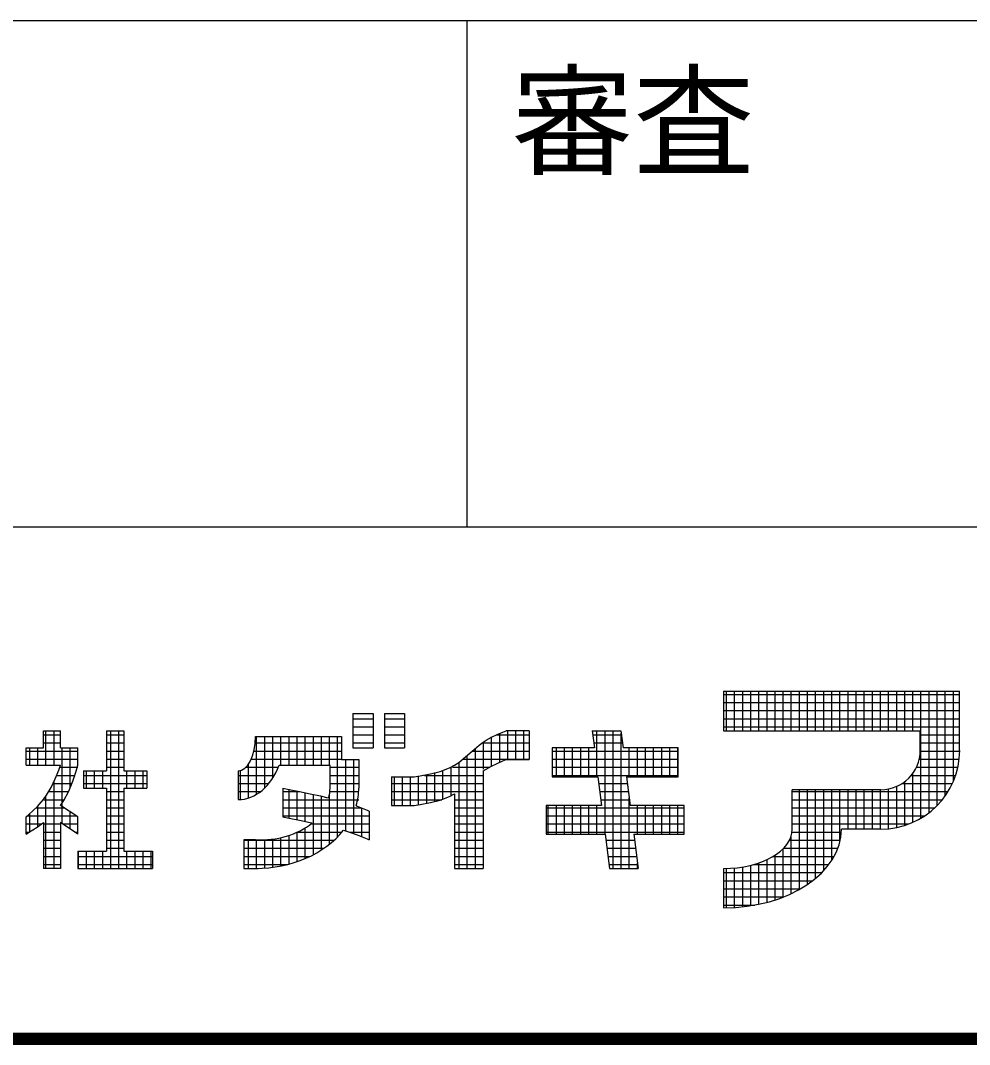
# Model space of a CAD drawing. Units: millimetres, scale not verified. Extents: x -9571 to 7747, y -6704 to 5373.
# Drawn here: x 568 to 1271, y -6212 to -5453 of the extents above; entities that cross this region are included whole.
import ezdxf
from ezdxf.enums import TextEntityAlignment as Align

# ---------------------------------------------------------------- set-up
doc = ezdxf.new("R2010")
doc.units = ezdxf.units.MM
doc.header["$LTSCALE"] = 30
doc.layers.add('0-7_Axis_waku', color=7, linetype='Continuous', lineweight=25)
doc.styles.add('MS Gothic', font='')
doc.styles.get('MS Gothic').set_extended_font_data('MS Gothic')

msp = doc.modelspace()

# ---------------------------------------------------------------- linework, layer by layer
at = {"layer": '0-7_Axis_waku'}
for p, q in [((-8431.06, -5453.45), (7738.94, -5453.45)), ((898.94, -5828.45), (898.94, -5453.45)), ((-421.06, -5828.45), (7738.94, -5828.45)), ((1088.62, -5950.27), (1088.62, -5979.43)), ((1088.62, -5950.27), (1263.58, -5950.27)), ((1088.62, -5952.53), (1263.58, -5952.53)), ((1090.92, -5979.43), (1090.92, -5950.27)), ((1096.92, -5979.43), (1096.92, -5950.27)), ((1102.92, -5979.43), (1102.92, -5950.27)), ((1108.92, -5979.43), (1108.92, -5950.27)), ((1114.92, -5979.43), (1114.92, -5950.27)), ((1120.92, -5979.43), (1120.92, -5950.27)), ((1126.92, -5979.43), (1126.92, -5950.27)), ((1132.92, -5979.43), (1132.92, -5950.27)), ((1138.92, -5979.43), (1138.92, -5950.27)), ((1144.92, -5979.43), (1144.92, -5950.27)), ((1150.93, -5979.43), (1150.93, -5950.27)), ((1156.93, -5979.43), (1156.93, -5950.27)), ((1162.93, -5979.43), (1162.93, -5950.27)), ((1168.93, -5979.43), (1168.93, -5950.27)), ((1174.93, -5979.43), (1174.93, -5950.27)), ((1180.93, -5979.43), (1180.93, -5950.27)), ((1186.93, -5979.43), (1186.93, -5950.27)), ((1192.93, -5979.43), (1192.93, -5950.27)), ((1198.93, -5979.43), (1198.93, -5950.27)), ((1204.93, -5979.43), (1204.93, -5950.27)), ((1210.93, -5979.43), (1210.93, -5950.27)), ((1216.93, -5979.43), (1216.93, -5950.27)), ((1222.93, -5979.43), (1222.93, -5950.27)), ((1228.93, -5979.43), (1228.93, -5950.27)), ((1234.93, -6044.22), (1234.93, -5950.27)), ((1240.94, -6040.15), (1240.94, -5950.27)), ((1246.94, -6034.81), (1246.94, -5950.27)), ((1252.94, -6027.6), (1252.94, -5950.27)), ((1258.94, -6016.83), (1258.94, -5950.27)), ((1263.58, -5994.01), (1263.58, -5950.27)), ((1088.62, -5958.53), (1263.58, -5958.53)), ((814.28, -5966.74), (814.28, -5992.24)), ((837.64, -5966.74), (837.64, -5992.24)), ((1088.62, -5964.53), (1263.58, -5964.53)), ((814.28, -5970.53), (829.18, -5970.53)), ((837.64, -5970.53), (852.53, -5970.53)), ((1088.62, -5970.53), (1263.58, -5970.53)), ((585.05, -5979.49), (597.8, -5979.49)), ((585.05, -5992.24), (585.05, -5979.49)), ((585.05, -5982.53), (597.8, -5982.53)), ((586.93, -6004.99), (586.93, -5979.49)), ((592.93, -6004.99), (592.93, -5979.49)), ((597.8, -5992.24), (597.8, -5979.49)), ((631.8, -5979.49), (644.55, -5979.49)), ((631.8, -5979.49), (631.8, -6009.24)), ((631.8, -5982.53), (644.55, -5982.53)), ((634.93, -6081.49), (634.93, -5979.49)), ((640.93, -6081.49), (640.93, -5979.49)), ((644.55, -5979.49), (644.55, -6009.24)), ((742.03, -5983.74), (805.78, -5983.74)), ((742.93, -6026.55), (742.93, -5983.74)), ((748.93, -6021.89), (748.93, -5983.74)), ((754.93, -6014.42), (754.93, -5983.74)), ((760.93, -6004.99), (760.93, -5983.74)), ((766.93, -6004.99), (766.93, -5983.74)), ((772.93, -6004.99), (772.93, -5983.74)), ((778.93, -6004.99), (778.93, -5983.74)), ((784.93, -6004.99), (784.93, -5983.74)), ((790.93, -6004.99), (790.93, -5983.74)), ((796.93, -6004.99), (796.93, -5983.74)), ((802.93, -6057.99), (802.93, -5983.74)), ((814.28, -5976.53), (829.18, -5976.53)), ((814.28, -5982.53), (829.18, -5982.53)), ((837.64, -5976.53), (852.53, -5976.53)), ((837.64, -5982.53), (852.53, -5982.53)), ((920.69, -5982.53), (944.71, -5982.53)), ((922.93, -6002.78), (922.93, -5981.53)), ((944.71, -5979.49), (927.71, -5979.49)), ((928.93, -6000.74), (928.93, -5979.49)), ((934.94, -6000.74), (934.94, -5979.49)), ((940.94, -6000.74), (940.94, -5979.49)), ((944.71, -5979.49), (944.71, -6000.74)), ((991.46, -5979.49), (1012.71, -5979.49)), ((991.46, -5979.49), (993.06, -5992.24)), ((991.84, -5982.53), (1013.09, -5982.53)), ((994.93, -6013.49), (994.93, -5979.49)), ((1000.93, -6055.99), (1000.93, -5979.49)), ((1006.93, -6081.49), (1006.93, -5979.49)), ((1012.71, -5979.49), (1014.31, -5992.24)), ((1012.93, -6081.49), (1012.93, -5981.25)), ((1088.62, -5976.53), (1263.58, -5976.53)), ((1088.62, -5979.43), (1234.43, -5979.43)), ((1234.43, -5994.01), (1234.43, -5979.43)), ((1234.43, -5982.53), (1263.58, -5982.53)), ((585.05, -5988.53), (597.8, -5988.53)), ((631.8, -5988.53), (644.55, -5988.53)), ((741.8, -5988.53), (805.78, -5988.53)), ((814.28, -5988.53), (829.18, -5988.53)), ((837.64, -5988.53), (852.53, -5988.53)), ((910.55, -5988.53), (944.71, -5988.53)), ((910.93, -6008.03), (910.93, -5987.84)), ((916.93, -6005.41), (916.93, -5983.99)), ((992.59, -5988.53), (1013.84, -5988.53)), ((1234.43, -5988.53), (1263.58, -5988.53)), ((572.3, -6004.99), (572.3, -5992.24)), ((572.3, -5992.24), (585.05, -5992.24)), ((572.3, -5994.53), (610.55, -5994.53)), ((574.93, -6004.99), (574.93, -5992.24)), ((580.93, -6004.99), (580.93, -5992.24)), ((597.8, -5992.24), (610.55, -5992.24)), ((598.93, -6048.24), (598.93, -5992.24)), ((604.94, -6021.32), (604.94, -5992.24)), ((610.55, -6004.99), (610.55, -5992.24)), ((631.8, -5994.53), (644.55, -5994.53)), ((740.83, -5994.53), (805.78, -5994.53)), ((814.28, -5992.24), (829.18, -5992.24)), ((837.64, -5992.24), (852.53, -5992.24)), ((898.93, -6081.49), (898.93, -5997.73)), ((903.06, -5994.53), (944.71, -5994.53)), ((904.93, -6081.49), (904.93, -5992.43)), ((961.71, -5992.24), (961.71, -6013.49)), ((993.06, -5992.24), (961.71, -5992.24)), ((961.71, -5994.53), (1055.21, -5994.53)), ((964.93, -6013.49), (964.93, -5992.24)), ((970.93, -6013.49), (970.93, -5992.24)), ((976.93, -6013.49), (976.93, -5992.24)), ((982.93, -6013.49), (982.93, -5992.24)), ((988.93, -6013.49), (988.93, -5992.24)), ((1055.21, -5992.24), (1014.31, -5992.24)), ((1018.93, -6013.49), (1018.93, -5992.24)), ((1024.93, -6013.49), (1024.93, -5992.24)), ((1030.93, -6013.49), (1030.93, -5992.24)), ((1036.94, -6013.49), (1036.94, -5992.24)), ((1042.93, -6013.49), (1042.93, -5992.24)), ((1048.93, -6013.49), (1048.93, -5992.24)), ((1054.93, -6013.49), (1054.93, -5992.24)), ((1055.21, -6013.49), (1055.21, -5992.24)), ((1234.42, -5994.53), (1263.58, -5994.53)), ((572.3, -6000.53), (610.55, -6000.53)), ((572.3, -6004.99), (597.8, -6004.99)), ((631.8, -6000.53), (644.55, -6000.53)), ((736.93, -6029.29), (736.93, -6004.14)), ((738.88, -6000.53), (805.78, -6000.53)), ((759.56, -6004.99), (797.28, -6004.99)), ((797.28, -6021.99), (797.28, -6004.99)), ((808.93, -6053.31), (808.93, -6000.74)), ((814.94, -6055.59), (814.94, -6000.74)), ((818.53, -6000.74), (818.53, -6021.99)), ((886.93, -6027.58), (886.93, -6006.51)), ((892.93, -6081.49), (892.93, -6003.02)), ((895.56, -6000.53), (944.71, -6000.53)), ((927.71, -6000.74), (944.71, -6000.74)), ((961.71, -6000.53), (1055.21, -6000.53)), ((1233.69, -6000.53), (1263.22, -6000.53)), ((594.79, -6012.53), (608.44, -6012.53)), ((597.25, -6006.53), (610.55, -6006.53)), ((614.8, -6009.24), (614.8, -6021.99)), ((614.8, -6009.24), (631.8, -6009.24)), ((614.8, -6012.53), (661.55, -6012.53)), ((616.93, -6021.99), (616.93, -6009.24)), ((622.93, -6021.99), (622.93, -6009.24)), ((628.93, -6021.99), (628.93, -6009.24)), ((631.8, -6006.53), (644.55, -6006.53)), ((644.55, -6009.24), (661.55, -6009.24)), ((646.93, -6021.99), (646.93, -6009.24)), ((652.93, -6021.99), (652.93, -6009.24)), ((658.94, -6021.99), (658.94, -6009.24)), ((661.55, -6009.24), (661.55, -6021.99)), ((729.28, -6009.24), (729.28, -6030.49)), ((729.28, -6012.53), (756.07, -6012.53)), ((730.93, -6030.43), (730.93, -6009.02)), ((734.99, -6006.53), (758.96, -6006.53)), ((797.28, -6006.53), (818.53, -6006.53)), ((797.28, -6012.53), (818.53, -6012.53)), ((842.71, -6013.49), (859.71, -6013.49)), ((844.93, -6034.74), (844.93, -6013.49)), ((850.93, -6034.74), (850.93, -6013.49)), ((856.93, -6034.74), (856.93, -6013.49)), ((862.93, -6034.26), (862.93, -6012.98)), ((867.23, -6012.53), (910.71, -6012.53)), ((868.93, -6033.16), (868.93, -6012.02)), ((874.93, -6032.06), (874.93, -6011.07)), ((880.93, -6030.04), (880.93, -6008.79)), ((888.06, -6006.53), (915.23, -6006.53)), ((910.71, -6009.24), (910.71, -6081.49)), ((961.71, -6006.53), (1055.21, -6006.53)), ((961.71, -6012.53), (1055.21, -6012.53)), ((961.71, -6013.49), (995.71, -6013.49)), ((995.71, -6013.49), (998.37, -6034.74)), ((1016.96, -6013.49), (1055.21, -6013.49)), ((1016.96, -6013.49), (1019.62, -6034.74)), ((1227.79, -6012.53), (1260.57, -6012.53)), ((1228.93, -6047.31), (1228.93, -6011.04)), ((1231.6, -6006.53), (1262.23, -6006.53)), ((592.13, -6018.53), (606.05, -6018.53)), ((592.93, -6081.49), (592.93, -6016.82)), ((614.8, -6018.53), (661.55, -6018.53)), ((729.28, -6018.53), (751.99, -6018.53)), ((797.28, -6018.53), (818.53, -6018.53)), ((842.71, -6018.53), (910.71, -6018.53)), ((996.34, -6018.53), (1017.59, -6018.53)), ((1216.93, -6051.15), (1216.93, -6020.73)), ((1221.04, -6018.53), (1258.18, -6018.53)), ((1222.93, -6049.59), (1222.93, -6017.21)), ((586.93, -6081.49), (586.93, -6028.19)), ((588.95, -6024.53), (603.66, -6024.53)), ((614.8, -6021.99), (631.8, -6021.99)), ((631.8, -6021.99), (631.8, -6068.74)), ((631.8, -6024.53), (644.55, -6024.53)), ((644.55, -6021.99), (661.55, -6021.99)), ((644.55, -6021.99), (644.55, -6068.74)), ((729.28, -6024.53), (745.88, -6024.53)), ((762.43, -6021.99), (762.43, -6043.24)), ((762.43, -6024.53), (774.94, -6024.53)), ((766.93, -6044.15), (766.93, -6022.86)), ((772.93, -6045.37), (772.93, -6024.11)), ((778.93, -6046.59), (778.93, -6025.36)), ((784.93, -6071.25), (784.93, -6026.61)), ((790.93, -6067.74), (790.93, -6027.87)), ((796.93, -6063.42), (796.93, -6026.46)), ((797.28, -6024.53), (818.53, -6024.53)), ((842.71, -6024.53), (910.71, -6024.53)), ((889.46, -6026.24), (889.46, -6081.49)), ((997.09, -6024.53), (1018.34, -6024.53)), ((1018.93, -6081.49), (1018.93, -6029.24)), ((1139.65, -6052.33), (1139.65, -6023.17)), ((1205.27, -6023.17), (1139.65, -6023.17)), ((1139.65, -6024.53), (1254.96, -6024.53)), ((1144.92, -6096.96), (1144.92, -6023.17)), ((1150.93, -6093.26), (1150.93, -6023.17)), ((1156.93, -6088.76), (1156.93, -6023.17)), ((1162.93, -6083.11), (1162.93, -6023.17)), ((1168.93, -6075.46), (1168.93, -6023.17)), ((1174.93, -6061.85), (1174.93, -6023.17)), ((1180.93, -6052.33), (1180.93, -6023.17)), ((1186.93, -6052.33), (1186.93, -6023.17)), ((1192.93, -6052.33), (1192.93, -6023.17)), ((1198.93, -6052.33), (1198.93, -6023.17)), ((1204.93, -6052.33), (1204.93, -6023.17)), ((1210.93, -6052.05), (1210.93, -6022.61)), ((579.58, -6036.53), (600.49, -6036.53)), ((580.93, -6050.47), (580.93, -6035.52)), ((585.45, -6030.53), (600.51, -6030.53)), ((610.55, -6043.24), (597.8, -6034.74)), ((631.8, -6030.53), (644.55, -6030.53)), ((631.8, -6036.53), (644.55, -6036.53)), ((762.43, -6030.53), (818.53, -6030.53)), ((762.43, -6036.53), (820.52, -6036.53)), ((820.94, -6057.87), (820.94, -6036.72)), ((842.71, -6030.53), (880.02, -6030.53)), ((889.46, -6030.53), (910.71, -6030.53)), ((889.46, -6036.53), (910.71, -6036.53)), ((957.46, -6034.74), (957.46, -6055.99)), ((998.37, -6034.74), (957.46, -6034.74)), ((957.46, -6036.53), (1059.46, -6036.53)), ((958.93, -6055.99), (958.93, -6034.74)), ((964.93, -6055.99), (964.93, -6034.74)), ((970.93, -6055.99), (970.93, -6034.74)), ((976.93, -6055.99), (976.93, -6034.74)), ((982.93, -6055.99), (982.93, -6034.74)), ((988.93, -6055.99), (988.93, -6034.74)), ((994.93, -6055.99), (994.93, -6034.74)), ((997.84, -6030.53), (1019.09, -6030.53)), ((1059.46, -6034.74), (1019.62, -6034.74)), ((1024.93, -6055.99), (1024.93, -6034.74)), ((1030.93, -6055.99), (1030.93, -6034.74)), ((1036.94, -6055.99), (1036.94, -6034.74)), ((1042.93, -6055.99), (1042.93, -6034.74)), ((1048.93, -6055.99), (1048.93, -6034.74)), ((1054.93, -6055.99), (1054.93, -6034.74)), ((1059.46, -6055.99), (1059.46, -6034.74)), ((1139.65, -6030.53), (1250.73, -6030.53)), ((1139.65, -6036.53), (1245.18, -6036.53)), ((572.3, -6055.99), (572.3, -6043.24)), ((573.12, -6042.53), (609.49, -6042.53)), ((574.93, -6054.4), (574.93, -6040.89)), ((604.94, -6052.24), (604.94, -6039.49)), ((610.55, -6055.99), (610.55, -6043.24)), ((631.8, -6042.53), (644.55, -6042.53)), ((762.43, -6042.53), (826.19, -6042.53)), ((826.19, -6038.99), (826.19, -6060.24)), ((889.46, -6042.53), (910.71, -6042.53)), ((957.46, -6042.53), (1059.46, -6042.53)), ((1139.65, -6042.53), (1237.62, -6042.53)), ((572.3, -6048.53), (583.89, -6048.53)), ((585.05, -6047.49), (585.05, -6081.49)), ((585.05, -6048.53), (597.8, -6048.53)), ((597.8, -6047.49), (597.8, -6081.49)), ((610.55, -6055.99), (597.8, -6047.49)), ((599.36, -6048.53), (610.55, -6048.53)), ((631.8, -6048.53), (644.55, -6048.53)), ((778.93, -6074.1), (778.93, -6051.37)), ((783, -6048.53), (826.19, -6048.53)), ((889.46, -6048.53), (910.71, -6048.53)), ((957.46, -6048.53), (1059.46, -6048.53)), ((1139.65, -6048.53), (1225.97, -6048.53)), ((572.3, -6054.53), (574.74, -6054.53)), ((585.05, -6054.53), (597.8, -6054.53)), ((608.36, -6054.53), (610.55, -6054.53)), ((631.8, -6054.53), (644.55, -6054.53)), ((760.93, -6079.64), (760.93, -6058.63)), ((766.93, -6078.24), (766.93, -6056.96)), ((772.93, -6076.41), (772.93, -6054.6)), ((773.08, -6054.53), (806.07, -6054.53)), ((811.87, -6054.53), (826.19, -6054.53)), ((889.46, -6054.53), (910.71, -6054.53)), ((957.46, -6054.53), (1059.46, -6054.53)), ((957.46, -6055.99), (1001.03, -6055.99)), ((1001.03, -6055.99), (1004.21, -6081.49)), ((1022.28, -6055.99), (1059.46, -6055.99)), ((1022.28, -6055.99), (1025.46, -6081.49)), ((1138.92, -6100.04), (1138.92, -6057.24)), ((1139.51, -6054.53), (1176.04, -6054.53)), ((1205.27, -6052.33), (1176.1, -6052.33)), ((585.05, -6060.53), (597.8, -6060.53)), ((585.05, -6066.53), (597.8, -6066.53)), ((631.8, -6060.53), (644.55, -6060.53)), ((631.8, -6066.53), (644.55, -6066.53)), ((733.53, -6060.24), (733.53, -6081.49)), ((742.03, -6060.24), (733.53, -6060.24)), ((733.53, -6060.53), (800.31, -6060.53)), ((733.53, -6066.53), (792.75, -6066.53)), ((736.93, -6081.35), (736.93, -6060.24)), ((742.93, -6081.48), (742.93, -6060.15)), ((748.93, -6081.24), (748.93, -6060.19)), ((754.93, -6080.63), (754.93, -6059.68)), ((889.46, -6060.53), (910.71, -6060.53)), ((889.46, -6066.53), (910.71, -6066.53)), ((1001.59, -6060.53), (1022.84, -6060.53)), ((1002.34, -6066.53), (1023.59, -6066.53)), ((1132.92, -6102.61), (1132.92, -6066.8)), ((1133.19, -6066.53), (1173.47, -6066.53)), ((1137.59, -6060.53), (1175.23, -6060.53)), ((585.05, -6072.53), (597.8, -6072.53)), ((610.55, -6068.74), (610.55, -6081.49)), ((610.55, -6068.74), (631.8, -6068.74)), ((610.55, -6072.53), (665.8, -6072.53)), ((610.93, -6081.49), (610.93, -6068.74)), ((616.93, -6081.49), (616.93, -6068.74)), ((622.93, -6081.49), (622.93, -6068.74)), ((628.93, -6081.49), (628.93, -6068.74)), ((644.55, -6068.74), (665.8, -6068.74)), ((646.93, -6081.49), (646.93, -6068.74)), ((652.93, -6081.49), (652.93, -6068.74)), ((658.94, -6081.49), (658.94, -6068.74)), ((664.94, -6081.49), (664.94, -6068.74)), ((665.8, -6068.74), (665.8, -6081.49)), ((733.53, -6072.53), (782.39, -6072.53)), ((889.46, -6072.53), (910.71, -6072.53)), ((1003.09, -6072.53), (1024.34, -6072.53)), ((1125.42, -6072.53), (1170.69, -6072.53)), ((1126.92, -6104.76), (1126.92, -6071.6)), ((585.05, -6078.53), (597.8, -6078.53)), ((597.8, -6081.49), (585.05, -6081.49)), ((610.55, -6078.53), (665.8, -6078.53)), ((610.55, -6081.49), (665.8, -6081.49)), ((733.53, -6078.53), (765.83, -6078.53)), ((733.53, -6081.49), (743.99, -6081.49)), ((889.46, -6078.53), (910.71, -6078.53)), ((889.46, -6081.49), (910.71, -6081.49)), ((1003.84, -6078.53), (1025.09, -6078.53)), ((1004.21, -6081.49), (1025.46, -6081.49)), ((1024.93, -6081.49), (1024.93, -6077.25)), ((1088.62, -6081.49), (1088.62, -6110.65)), ((1090.92, -6110.62), (1090.92, -6081.46)), ((1096.92, -6110.38), (1096.92, -6081.1)), ((1102.92, -6109.86), (1102.92, -6080.32)), ((1108.92, -6109.05), (1108.92, -6079.08)), ((1111.01, -6078.53), (1166.77, -6078.53)), ((1114.92, -6107.95), (1114.92, -6077.32)), ((1120.92, -6106.52), (1120.92, -6074.9)), ((1088.62, -6084.53), (1161.56, -6084.53)), ((1088.62, -6090.53), (1154.72, -6090.53)), ((1088.62, -6096.53), (1145.68, -6096.53)), ((1088.62, -6102.53), (1133.13, -6102.53)), ((1088.62, -6108.53), (1111.96, -6108.53)), ((-8431.06, -6203.45), (7738.94, -6203.45)), ((7746.74, -6211.25), (-8438.86, -6211.25)), ((7746.14, -6210.65), (-8438.26, -6210.65)), ((7745.54, -6210.05), (-8437.66, -6210.05)), ((7744.94, -6209.45), (-8437.06, -6209.45)), ((7744.34, -6208.85), (-8436.46, -6208.85)), ((7743.74, -6208.25), (-8435.86, -6208.25)), ((7743.14, -6207.65), (-8435.26, -6207.65)), ((7742.54, -6207.05), (-8434.66, -6207.05)), ((7741.94, -6206.45), (-8434.06, -6206.45)), ((7741.34, -6205.85), (-8433.46, -6205.85)), ((7740.74, -6205.25), (-8432.86, -6205.25)), ((7740.14, -6204.65), (-8432.26, -6204.65)), ((7739.54, -6204.05), (-8431.66, -6204.05)), ((7747.34, -6211.85), (-8439.46, -6211.85))]:
    msp.add_line(p, q, dxfattribs=at)
for points in [[(814.28, -5966.74), (829.18, -5966.74), (829.18, -5992.24)], [(837.64, -5966.74), (852.53, -5966.74), (852.53, -5992.24)], [(805.78, -5983.74), (805.78, -6000.74), (818.53, -6000.74)], [(859.71, -6013.49), (864.12, -6012.79), (871.63, -6011.42), (878.88, -6009.57), (885.74, -6006.97), (889.46, -6004.99), (892.57, -6002.92), (897.65, -5998.85), (902.61, -5994.49), (907.65, -5990.24), (910.71, -5987.99), (912.94, -5986.56), (916.92, -5984.34), (921.04, -5982.36), (925.25, -5980.52), (927.71, -5979.49)], [(572.3, -6043.24), (574.2, -6041.55), (577.44, -6038.61), (580.56, -6035.58), (583.48, -6032.41), (585.05, -6030.49), (587.34, -6027.3), (590.76, -6021.43), (593.7, -6015.2), (596.34, -6008.77), (597.8, -6004.99)], [(597.8, -6034.74), (600.26, -6031.01), (603.81, -6024.15), (606.7, -6016.89), (609.19, -6009.39), (610.55, -6004.99)], [(910.71, -6009.24), (912.94, -6007.81), (916.92, -6005.59), (921.04, -6003.61), (925.25, -6001.77), (927.71, -6000.74)], [(842.71, -6013.49), (842.71, -6034.74), (859.71, -6034.74)], [(762.43, -6021.99), (766.94, -6022.9), (774.71, -6024.48), (782.47, -6026.1), (790.24, -6027.78), (794.73, -6028.79), (796.38, -6029.17)], [(859.71, -6034.74), (864.12, -6034.04), (871.63, -6032.67), (878.88, -6030.82), (885.74, -6028.22), (889.46, -6026.24)], [(816.68, -6035), (817.42, -6035.28), (819.88, -6036.27), (822.33, -6037.31), (824.77, -6038.37), (826.19, -6038.99)], [(762.43, -6043.24), (766.94, -6044.15), (774.71, -6045.73), (782.47, -6047.35), (784.05, -6047.69)], [(572.3, -6055.99), (574.11, -6054.86), (577.23, -6052.9), (580.3, -6050.88), (583.33, -6048.77), (585.05, -6047.49)], [(807.2, -6053.16), (808.02, -6053.38), (813.09, -6054.96), (815.98, -6055.99), (817.42, -6056.54), (819.88, -6057.53), (822.33, -6058.56), (824.77, -6059.62), (826.19, -6060.24)]]:
    msp.add_lwpolyline(points, dxfattribs=at)
for radius in [29.16, 58.32]:
    msp.add_arc((1205.27, -5994.01), radius, 270, 0, dxfattribs=at)
for centre, major_axis, ratio, start_param, end_param in [((729.28, -5983.74), (0, 25.5), 0.5, 3.141593, 4.712389), ((729.28, -5983.74), (0, 46.75), 0.7272, 3.141593, 4.240528), ((746.28, -6021.99), (51, 0), 0.75, 6.094383, 6.283185), ((742.03, -6021.99), (76.5, 0), 0.7777, 6.062636, 6.283185), ((746.28, -6021.99), (51, 0), 0.75, 4.628959, 5.546233), ((742.03, -6021.99), (76.5, 0), 0.7777, 4.712389, 5.73178), ((1088.62, -6052.33), (51.03, 0), 0.5714, 4.712389, 6.283185), ((1088.62, -6052.33), (87.48, 0), 0.6666, 4.712389, 6.283185)]:
    msp.add_ellipse(centre, major_axis=major_axis, ratio=ratio, start_param=start_param, end_param=end_param, dxfattribs=at)

# ---------------------------------------------------------------- texts
at = {"layer": '0-7_Axis_waku', "style": 'MS Gothic'}
msp.add_text('審査', height=65.98, dxfattribs=at).set_placement((931.73, -5580.85), align=Align.BOTTOM_LEFT)

doc.saveas('drawing.dxf')
